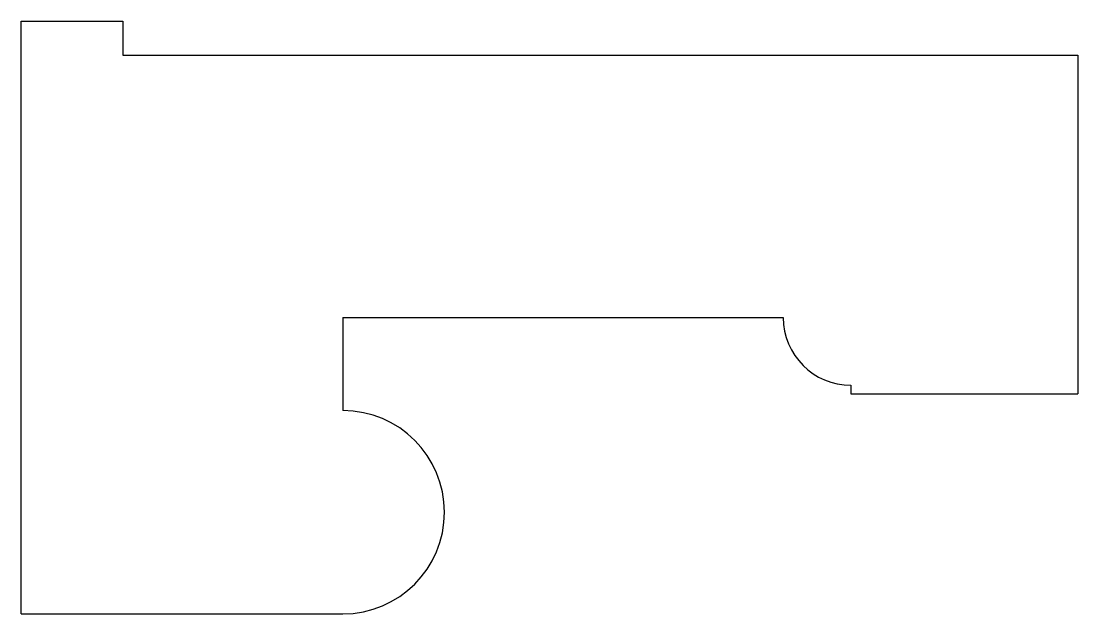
# Model space of a CAD drawing. Header units: millimetres. Extents: x 0 to 31.2, y 0 to 17.5.
import ezdxf

# ---------------------------------------------------------------- set-up
doc = ezdxf.new("R2010")
doc.units = ezdxf.units.MM
doc.layers.get('0').update_dxf_attribs({"linetype": 'CONTINUOUS', "lineweight": 25, "true_color": 0x000000})
doc.layers.add('gliderblock', color=7, linetype='CONTINUOUS', lineweight=25, true_color=0x000000)

msp = doc.modelspace()

# ---------------------------------------------------------------- linework, layer by layer
msp.add_line((0, 0), (9.5, 0))
at = {"layer": 'gliderblock'}
for p, q in [((0, 0), (0, 17.5)), ((0, 17.5), (3, 17.5)), ((3, 17.5), (3, 16.5)), ((3, 16.5), (31.2, 16.5)), ((31.2, 16.5), (31.2, 6.5)), ((9.5, 8.75), (22.5, 8.75)), ((9.5, 8.75), (22.5, 8.75)), ((9.5, 8.75), (9.5, 6)), ((24.5, 6.75), (24.5, 6.5)), ((24.5, 6.5), (31.2, 6.5))]:
    msp.add_line(p, q, dxfattribs=at)
for centre, radius, start, end in [((24.5, 8.75), 2, 180, 270), ((9.5, 3), 3, 270, 90)]:
    msp.add_arc(centre, radius, start, end, dxfattribs=at)

doc.saveas('drawing.dxf')
